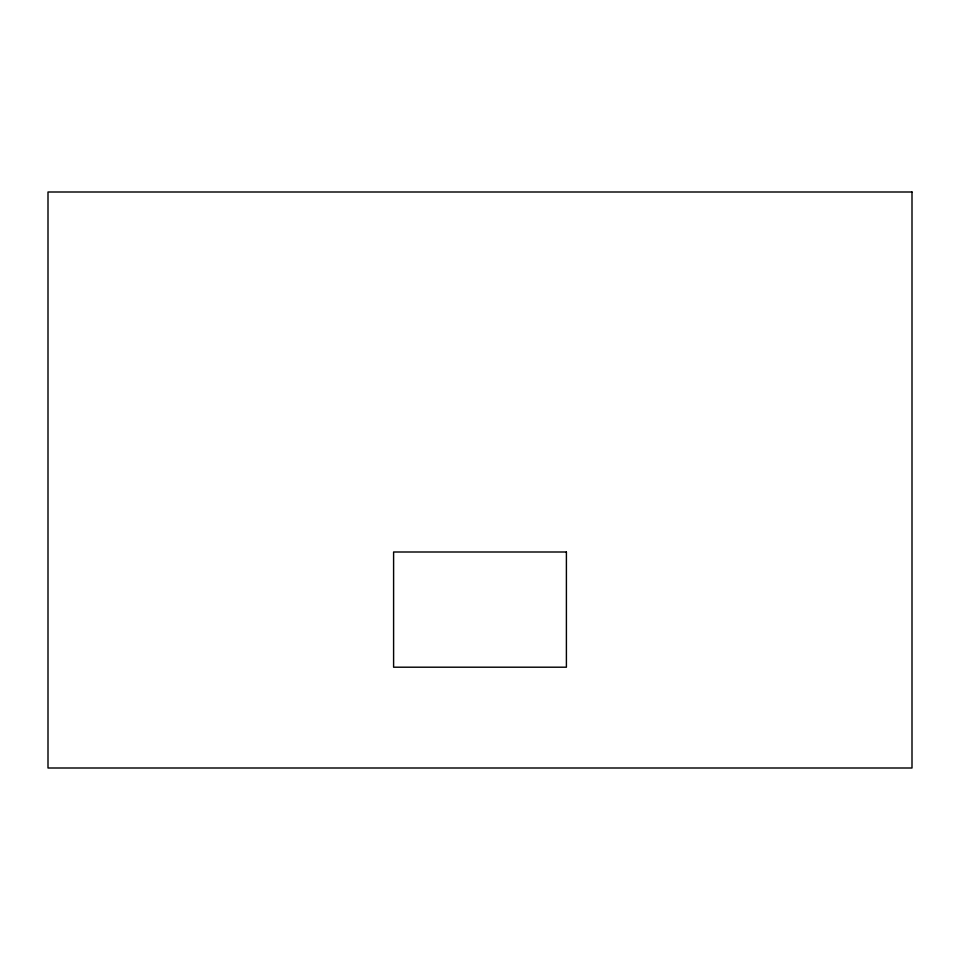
<?xml version="1.0" encoding="UTF-8"?>
<svg xmlns="http://www.w3.org/2000/svg" width="960" height="960" viewBox="0 0 960 960"><rect width="100%" height="100%" fill="white"/><g stroke="black" fill="none" stroke-linecap="round" stroke-linejoin="round"><path stroke-width="1.44" d="M912 192L48 192L48 768L912 768L912 192M566.4 552L393.6 552L393.6 667.2L566.4 667.2L566.4 552"/></g></svg>
